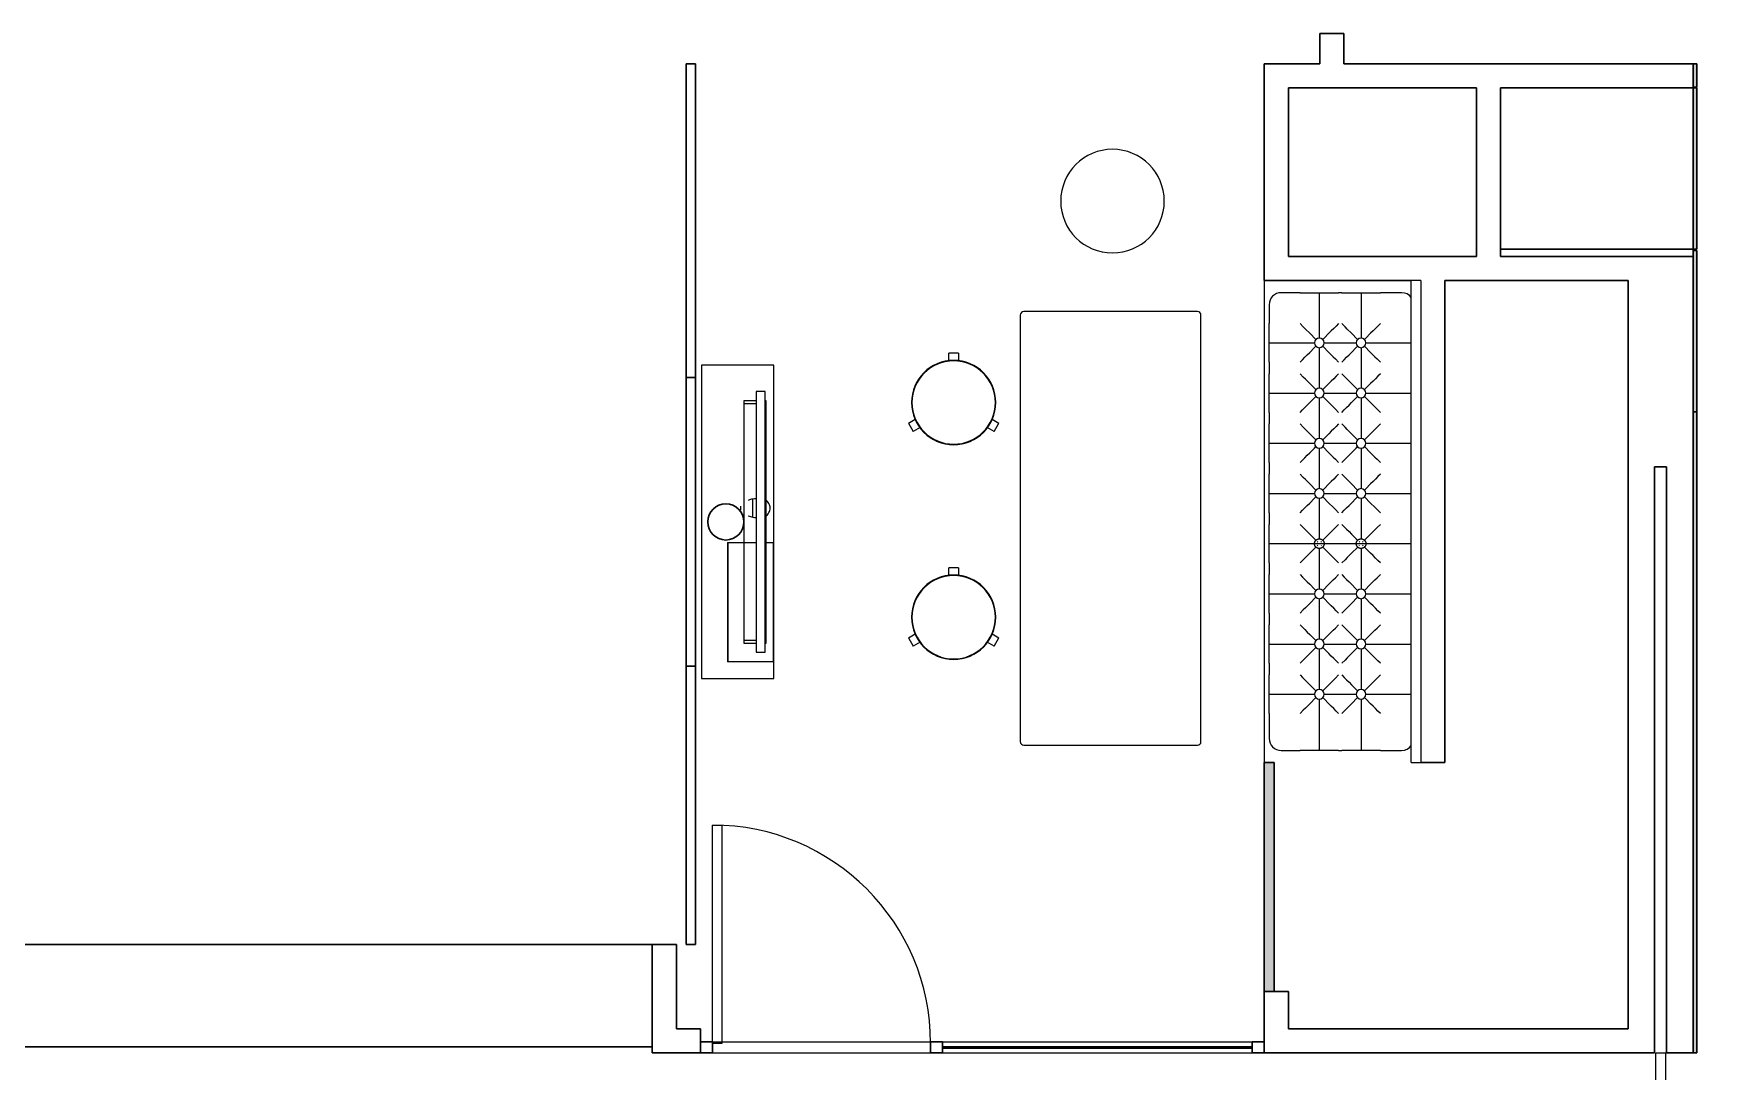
# Model space of a CAD drawing. Header units: millimetres. Extents: x -64292 to 329, y -3854 to 56761.
# Drawn here: x -12119 to -5135, y 52454 to 56761 of the extents above; entities that cross this region are included whole.
import ezdxf

# ---------------------------------------------------------------- set-up
doc = ezdxf.new("R2010")
doc.units = ezdxf.units.MM
doc.header["$MEASUREMENT"] = 0
for name, color, linetype, lineweight in [('A-DETL-GENF', 92, 'Continuous', 13), ('A-DOOR', 31, 'Continuous', 13), ('A-GLAZ-CURT', 52, 'Continuous', 13), ('A-GLAZ-CWMG', 51, 'Continuous', 13), ('A-WALL', 113, 'Continuous', 13), ('A-WALL-PATT', 111, 'Continuous', 13), ('E-ELEC-EQPM', 71, 'Continuous', 13), ('I-FURN', 30, 'Continuous', 13), ('I-WALL', 2, 'Continuous', 13), ('Q-CASE', 31, 'Continuous', 13), ('Q-SPCQ', 91, 'Continuous', 13)]:
    doc.layers.add(name, color=color, linetype=linetype, lineweight=lineweight)

# ---------------------------------------------------------------- blocks, each defined once
blk = doc.blocks.new('BVN_Quiet Room North Banquette_EX-019 - EX-019_1-4158370-GA PLAN - LEVEL 11')
at = {"layer": 'Q-CASE'}
for p, q in [((-697, -228.3), (-697, -40.1)), ((-488.6, -228.3), (-488.6, -40.1)), ((-280.3, -228.3), (-280.3, -40.1)), ((-72, -228.3), (-72, -40.1)), ((136.4, -248.3), (136.4, -40.1)), ((344.7, -228.3), (344.7, -40.1)), ((553, -228.3), (553, -40.1)), ((761.4, -228.3), (761.4, -40.1)), ((-905.3, -80), (-905.3, -168.3)), ((994.7, -168.3), (994.7, -80)), ((-905.3, -248.3), (-905.3, -168.3)), ((994.7, -168.3), (994.7, -248.3)), ((-905.3, -328.3), (-905.3, -248.3)), ((-905.3, -248.3), (-717, -248.3)), ((-697, -401.7), (-697, -268.3)), ((-677, -248.3), (-508.6, -248.3)), ((-488.6, -401.7), (-488.6, -268.3)), ((-468.6, -248.3), (-300.3, -248.3)), ((-280.3, -401.7), (-280.3, -268.3)), ((-260.3, -248.3), (-92, -248.3)), ((-72, -401.7), (-72, -268.3)), ((-52, -248.3), (116.9, -248.3)), ((136.4, -268.3), (136.4, -228.3)), ((136.4, -421.7), (136.4, -248.3)), ((155.8, -248.3), (324.7, -248.3)), ((344.7, -401.7), (344.7, -268.3)), ((365.4, -248.3), (533, -248.3)), ((553, -401.7), (553, -268.3)), ((573, -248.3), (741.4, -248.3)), ((761.4, -401.7), (761.4, -268.3)), ((781.4, -248.3), (994.7, -248.3)), ((994.7, -248.3), (994.7, -328.3)), ((-905.3, -328.3), (-905.3, -341.7)), ((-905.3, -421.7), (-905.3, -341.7)), ((994.7, -341.7), (994.7, -328.3)), ((994.7, -341.7), (994.7, -421.7)), ((136.4, -441.7), (136.4, -401.7)), ((-905.3, -501.7), (-905.3, -421.7)), ((-905.3, -421.7), (-717, -421.7)), ((-697, -630), (-697, -441.7)), ((-677, -421.7), (-508.6, -421.7)), ((-488.6, -630), (-488.6, -441.7)), ((-468.6, -421.7), (-300.3, -421.7)), ((-280.3, -630), (-280.3, -441.7)), ((-260.3, -421.7), (-92, -421.7)), ((-72, -630), (-72, -441.7)), ((-52, -421.7), (116.9, -421.7)), ((136.4, -630), (136.4, -421.7)), ((155.8, -421.7), (324.7, -421.7)), ((344.7, -630), (344.7, -441.7)), ((365.4, -421.7), (533, -421.7)), ((553, -630), (553, -441.7)), ((573, -421.7), (741.4, -421.7)), ((761.4, -630), (761.4, -441.7)), ((781.4, -421.7), (994.7, -421.7)), ((994.7, -421.7), (994.7, -501.7)), ((-905.3, -501.7), (-905.3, -580)), ((994.7, -580), (994.7, -501.7)), ((-955.3, -650), (1044.7, -650)), ((-855.3, -630), (-777, -630)), ((-697, -630), (-777, -630)), ((-617, -630), (-697, -630)), ((-617, -630), (-568.6, -630)), ((-488.6, -630), (-568.6, -630)), ((-408.6, -630), (-488.6, -630)), ((-408.6, -630), (-360.3, -630)), ((-280.3, -630), (-360.3, -630)), ((-200.3, -630), (-280.3, -630)), ((-200.3, -630), (-152, -630)), ((-72, -630), (-152, -630)), ((8, -630), (-72, -630)), ((8, -630), (56.4, -630)), ((136.4, -630), (56.4, -630)), ((216.4, -630), (136.4, -630)), ((216.4, -630), (264.7, -630)), ((344.7, -630), (264.7, -630)), ((424.7, -630), (344.7, -630)), ((424.7, -630), (473, -630)), ((553, -630), (473, -630)), ((633, -630), (553, -630)), ((633, -630), (681.4, -630)), ((761.4, -630), (681.4, -630)), ((841.4, -630), (761.4, -630)), ((841.4, -630), (944.7, -630))]:
    blk.add_line(p, q, dxfattribs=at)
at = {"layer": 'Q-CASE', "flags": 128}
for points in [[(-777, -168.3), (-766.9, -178.4), (-756.8, -188.5), (-746.7, -198.6), (-736.7, -208.6), (-716.7, -228.6), (-711.1, -234.2)], [(-682.8, -234.2), (-657.3, -208.6), (-639.4, -190.8), (-630.4, -181.8), (-617, -168.3)], [(-568.6, -168.3), (-558.5, -178.4), (-548.4, -188.5), (-538.4, -198.6), (-528.3, -208.6), (-508.4, -228.6), (-502.8, -234.2)], [(-474.5, -234.2), (-448.9, -208.6), (-431.1, -190.8), (-422.1, -181.8), (-408.6, -168.3)], [(-360.3, -168.3), (-350.2, -178.4), (-340.1, -188.5), (-330, -198.6), (-320, -208.6), (-300, -228.6), (-294.4, -234.2)], [(-266.2, -234.2), (-240.6, -208.6), (-222.7, -190.8), (-213.8, -181.8), (-200.3, -168.3)], [(-152, -168.3), (-141.9, -178.4), (-131.8, -188.5), (-121.7, -198.6), (-111.7, -208.6), (-91.7, -228.6), (-86.1, -234.2)], [(-57.8, -234.2), (-32.3, -208.6), (-14.4, -190.8), (-5.4, -181.8), (8, -168.3)], [(122.3, -234.3), (96.7, -208.6), (78.8, -190.8), (69.8, -181.8), (56.4, -168.3)], [(216.4, -168.3), (206.3, -178.4), (196.2, -188.5), (186.1, -198.6), (176.1, -208.6), (156.1, -228.6), (150.4, -234.3)], [(330.6, -234.2), (305, -208.6), (287.1, -190.8), (278.2, -181.8), (264.7, -168.3)], [(424.7, -168.3), (414.6, -178.4), (404.5, -188.5), (394.4, -198.6), (384.4, -208.6), (364.4, -228.6), (358.8, -234.2)], [(538.9, -234.2), (513.3, -208.6), (495.5, -190.8), (486.5, -181.8), (473, -168.3)], [(633, -168.3), (622.9, -178.4), (612.8, -188.5), (602.8, -198.6), (592.7, -208.6), (572.8, -228.6), (567.2, -234.2)], [(747.2, -234.2), (721.7, -208.6), (703.8, -190.8), (694.8, -181.8), (681.4, -168.3)], [(841.4, -168.3), (831.3, -178.4), (821.2, -188.5), (811.1, -198.6), (801.1, -208.6), (781.1, -228.6), (775.5, -234.2)], [(-711.1, -262.5), (-736.7, -288), (-754.5, -305.9), (-763.5, -314.9), (-777, -328.3)], [(-617, -328.3), (-627.1, -318.2), (-637.2, -308.1), (-647.2, -298.1), (-657.3, -288), (-677.2, -268.1), (-682.8, -262.5)], [(-502.8, -262.5), (-528.3, -288), (-546.2, -305.9), (-555.2, -314.9), (-568.6, -328.3)], [(-408.6, -328.3), (-418.7, -318.2), (-428.8, -308.1), (-438.9, -298.1), (-448.9, -288), (-468.9, -268.1), (-474.5, -262.5)], [(-294.4, -262.5), (-320, -288), (-337.9, -305.9), (-346.8, -314.9), (-360.3, -328.3)], [(-200.3, -328.3), (-210.4, -318.2), (-220.5, -308.1), (-230.6, -298.1), (-240.6, -288), (-260.6, -268.1), (-266.2, -262.5)], [(-86.1, -262.5), (-111.7, -288), (-129.5, -305.9), (-138.5, -314.9), (-152, -328.3)], [(8, -328.3), (-2.1, -318.2), (-12.2, -308.1), (-22.2, -298.1), (-32.3, -288), (-52.2, -268.1), (-57.8, -262.5)], [(56.4, -328.3), (66.5, -318.2), (76.6, -308.1), (86.6, -298.1), (96.7, -288), (116.6, -268.1), (122.3, -262.4)], [(116.4, -248.3), (116.4, -248), (116.4, -247.8), (116.4, -247.6), (116.4, -247.3), (116.4, -247.1), (116.4, -246.9), (116.4, -246.6), (116.5, -246.5), (116.5, -246.2), (116.5, -245.9), (116.5, -245.7), (116.6, -245.3), (116.6, -245.1), (116.7, -244.8), (116.7, -244.5), (116.8, -244.3), (116.9, -243.9), (116.9, -243.7), (117, -243.4), (117.1, -243), (117.2, -242.6), (117.3, -242.4), (117.3, -242.2), (117.5, -241.8), (117.5, -241.6), (117.6, -241.3), (117.8, -241), (117.8, -240.8), (118, -240.5), (118.1, -240.2), (118.1, -240.1), (118.3, -239.8), (118.3, -239.7), (118.4, -239.5), (118.6, -239.2), (118.7, -239), (118.8, -238.8), (118.9, -238.6), (119, -238.4), (119.1, -238.2), (119.2, -238), (119.3, -237.9), (119.5, -237.6), (119.6, -237.4), (119.8, -237.2), (120, -236.9), (120.1, -236.7), (120.2, -236.6), (120.4, -236.3), (120.5, -236.2), (120.7, -236), (120.8, -235.7), (121, -235.6), (121.2, -235.3), (121.3, -235.2), (121.5, -234.9), (121.7, -234.7), (121.9, -234.6), (122.1, -234.3), (122.3, -234.1), (122.6, -233.9), (122.7, -233.8), (122.9, -233.5), (123.1, -233.3), (123.4, -233.1), (123.7, -232.8), (123.9, -232.7), (124.1, -232.5), (124.2, -232.4), (124.5, -232.2), (124.8, -232), (125, -231.9), (125.1, -231.8), (125.3, -231.7), (125.6, -231.5), (125.8, -231.4), (125.9, -231.3), (126.2, -231.1), (126.4, -231), (126.5, -230.9), (126.7, -230.8), (126.9, -230.7), (127.1, -230.6), (127.4, -230.5), (127.6, -230.4), (127.9, -230.2)], [(136.4, -268.3), (136, -268.3), (135.8, -268.3), (135.5, -268.3), (135.2, -268.3), (135.1, -268.3), (134.8, -268.3), (134.7, -268.3), (134.4, -268.2), (134.2, -268.2), (134, -268.2), (133.8, -268.2), (133.5, -268.1), (133.2, -268.1), (133.1, -268.1), (132.8, -268), (132.5, -268), (132.2, -267.9), (132.1, -267.9), (131.7, -267.8), (131.5, -267.7), (131.2, -267.7), (130.9, -267.6), (130.8, -267.5), (130.5, -267.5), (130.4, -267.4), (130.2, -267.4), (129.9, -267.3), (129.8, -267.2), (129.6, -267.1), (129.3, -267), (129, -266.9), (128.9, -266.9), (128.7, -266.8), (128.4, -266.7), (128.1, -266.5), (127.9, -266.5), (127.7, -266.4), (127.4, -266.2), (127.1, -266.1), (127, -266), (126.8, -265.9), (126.7, -265.8), (126.4, -265.6), (126, -265.4), (125.9, -265.3), (125.6, -265.2), (125.3, -265), (125.1, -264.9), (124.9, -264.7), (124.6, -264.5), (124.5, -264.4), (124.2, -264.2), (124, -264.1), (123.8, -263.9), (123.6, -263.7), (123.5, -263.6), (123.2, -263.4), (123.1, -263.3), (123, -263.2), (122.7, -262.9), (122.5, -262.8), (122.3, -262.6), (122.1, -262.4), (122, -262.3), (121.8, -262), (121.7, -261.9), (121.6, -261.8), (121.4, -261.5), (121.3, -261.4), (121.1, -261.3), (120.9, -261), (120.7, -260.7), (120.5, -260.6), (120.5, -260.5), (120.3, -260.2), (120.2, -260.1), (120, -259.9), (119.9, -259.7), (119.7, -259.4), (119.5, -259.1), (119.4, -258.9), (119.3, -258.7), (119.2, -258.5), (119, -258.3), (118.9, -258.1), (118.8, -257.9), (118.7, -257.6), (118.5, -257.3), (118.4, -257.2), (118.3, -256.9), (118.2, -256.8), (118.1, -256.6), (118, -256.3), (117.9, -256), (117.8, -255.8), (117.7, -255.5), (117.6, -255.3), (117.5, -255.1), (117.5, -254.9), (117.4, -254.6), (117.3, -254.3), (117.2, -254.1), (117.2, -253.9), (117.1, -253.6), (117, -253.4), (117, -253.3), (116.9, -253), (116.9, -252.8), (116.8, -252.4), (116.7, -252.1), (116.7, -251.8), (116.6, -251.6), (116.6, -251.3), (116.6, -251.2), (116.5, -251), (116.5, -250.6), (116.5, -250.3), (116.5, -250.2), (116.4, -250), (116.4, -249.6), (116.4, -249.3), (116.4, -249.1), (116.4, -248.8), (116.4, -248.6), (116.4, -248.3)], [(130.6, -242.5), (127.9, -239.9)], [(127.9, -256.8), (130.5, -254.1)], [(128, -230.2), (128.2, -230.1), (128.3, -230), (128.6, -229.9), (128.8, -229.8), (129.1, -229.7), (129.4, -229.6), (129.6, -229.5), (129.9, -229.4), (130.2, -229.3), (130.3, -229.3), (130.6, -229.2), (130.8, -229.1), (131.1, -229), (131.4, -229), (131.6, -228.9), (131.8, -228.9), (132.1, -228.8), (132.2, -228.8), (132.5, -228.7), (132.8, -228.6), (133.1, -228.6), (133.2, -228.6), (133.5, -228.5), (133.8, -228.5), (134, -228.5), (134.2, -228.5), (134.4, -228.4), (134.7, -228.4), (134.8, -228.4), (135.1, -228.4), (135.2, -228.4), (135.5, -228.4), (135.8, -228.3), (136.2, -228.3), (136.4, -228.3)], [(136.4, -228.3), (136.7, -228.3), (136.9, -228.3), (137.2, -228.4), (137.5, -228.4), (137.6, -228.4), (137.9, -228.4), (138.1, -228.4), (138.3, -228.4), (138.6, -228.5), (138.7, -228.5), (138.9, -228.5), (139.2, -228.5), (139.5, -228.6), (139.7, -228.6), (139.9, -228.6), (140.2, -228.7), (140.5, -228.8), (140.7, -228.8), (141, -228.9), (141.2, -228.9), (141.5, -229), (141.8, -229.1), (141.9, -229.1), (142.2, -229.2), (142.3, -229.2), (142.5, -229.3), (142.8, -229.4), (142.9, -229.4), (143.1, -229.5), (143.4, -229.6), (143.7, -229.7), (143.8, -229.8), (144, -229.9), (144.3, -230), (144.6, -230.1), (144.8, -230.2)], [(156.4, -248.3), (156.4, -248.7), (156.4, -248.9), (156.4, -249.1), (156.3, -249.4), (156.3, -249.6), (156.3, -249.7), (156.3, -250), (156.3, -250.2), (156.2, -250.5), (156.2, -250.8), (156.2, -251), (156.1, -251.4), (156.1, -251.5), (156.1, -251.8), (156, -252.1), (156, -252.3), (155.9, -252.7), (155.8, -252.9), (155.7, -253.3), (155.6, -253.7), (155.5, -254), (155.5, -254.2), (155.4, -254.5), (155.3, -254.9), (155.2, -255), (155.1, -255.3), (155, -255.7), (154.9, -255.9), (154.8, -256.2), (154.6, -256.4), (154.6, -256.6), (154.5, -256.9), (154.4, -257), (154.3, -257.2), (154.1, -257.5), (154, -257.7), (154, -257.8), (153.8, -258.1), (153.7, -258.3), (153.6, -258.4), (153.5, -258.7), (153.4, -258.8), (153.2, -259.1), (153.1, -259.3), (153, -259.5), (152.7, -259.8), (152.6, -260), (152.5, -260.1), (152.4, -260.3), (152.3, -260.5), (152.1, -260.7), (151.9, -260.9), (151.8, -261.1), (151.5, -261.4), (151.4, -261.5), (151.2, -261.7), (151, -261.9), (150.9, -262.1), (150.6, -262.4), (150.5, -262.5), (150.2, -262.8), (150.1, -262.9), (149.8, -263.1), (149.6, -263.3), (149.3, -263.6), (149, -263.8), (148.8, -264), (148.6, -264.1), (148.4, -264.3), (148.3, -264.4), (148, -264.6), (147.9, -264.7), (147.6, -264.9), (147.3, -265.1), (147.2, -265.2), (147, -265.3), (146.8, -265.4), (146.6, -265.5), (146.4, -265.7), (146.1, -265.8), (145.9, -265.9), (145.7, -266), (145.5, -266.1), (145.2, -266.3), (145, -266.4), (144.9, -266.4), (144.6, -266.6), (144.4, -266.6), (144.3, -266.7), (144, -266.8), (143.9, -266.9), (143.6, -267), (143.3, -267.1), (143.1, -267.1), (142.8, -267.3), (142.6, -267.4), (142.4, -267.4), (142.1, -267.5), (141.9, -267.5), (141.6, -267.6), (141.3, -267.7), (141.1, -267.8), (141, -267.8), (140.7, -267.9), (140.5, -267.9), (140.2, -268), (139.9, -268), (139.7, -268.1), (139.5, -268.1), (139.2, -268.1), (138.9, -268.2), (138.7, -268.2), (138.6, -268.2), (138.3, -268.2), (138.1, -268.3), (137.9, -268.3), (137.6, -268.3), (137.5, -268.3), (137.2, -268.3), (136.9, -268.3), (136.6, -268.3), (136.4, -268.3)], [(144.8, -239.9), (142.2, -242.5)], [(143.6, -255.6), (144.8, -256.8)], [(144.8, -230.2), (145, -230.3), (145.4, -230.5), (145.6, -230.6), (145.7, -230.7), (145.9, -230.8), (146, -230.8), (146.4, -231), (146.7, -231.2), (146.9, -231.3), (147.1, -231.5), (147.5, -231.7), (147.6, -231.8), (147.9, -232), (148.1, -232.1), (148.2, -232.2), (148.5, -232.5), (148.7, -232.6), (148.9, -232.8), (149.1, -233), (149.3, -233), (149.5, -233.2), (149.6, -233.3), (149.8, -233.5), (150.1, -233.8), (150.2, -233.9), (150.4, -234.1), (150.6, -234.3), (150.7, -234.4), (150.9, -234.6), (151, -234.7), (151.2, -234.9), (151.4, -235.1), (151.5, -235.2), (151.6, -235.4), (151.8, -235.7), (152, -235.9), (152.2, -236.1), (152.3, -236.2), (152.5, -236.5), (152.5, -236.6), (152.7, -236.8), (152.8, -237), (153.1, -237.3), (153.2, -237.6), (153.4, -237.8), (153.5, -237.9), (153.6, -238.1), (153.7, -238.4), (153.8, -238.5), (153.9, -238.7), (154.1, -239), (154.2, -239.3), (154.3, -239.5), (154.4, -239.7), (154.5, -239.9), (154.6, -240.1), (154.7, -240.4), (154.9, -240.7), (154.9, -240.9), (155, -241.2), (155.1, -241.3), (155.2, -241.6), (155.2, -241.7), (155.4, -242.1), (155.5, -242.4), (155.5, -242.6), (155.6, -242.7), (155.6, -243), (155.7, -243.3), (155.7, -243.4), (155.8, -243.7), (155.9, -243.9), (155.9, -244.3), (156, -244.6), (156.1, -244.9), (156.1, -245), (156.1, -245.3), (156.2, -245.5), (156.2, -245.7), (156.2, -246), (156.3, -246.3), (156.3, -246.5), (156.3, -246.7), (156.3, -247.1), (156.3, -247.4), (156.3, -247.6), (156.4, -247.9), (156.4, -248.1), (156.4, -248.3)], [(150.4, -262.4), (176.1, -288), (193.9, -305.9), (202.9, -314.9), (216.4, -328.3)], [(264.7, -328.3), (274.8, -318.2), (284.9, -308.1), (295, -298.1), (305, -288), (325, -268.1), (330.6, -262.5)], [(358.8, -262.5), (384.4, -288), (402.3, -305.9), (411.2, -314.9), (424.7, -328.3)], [(473, -328.3), (483.1, -318.2), (493.2, -308.1), (503.3, -298.1), (513.3, -288), (533.3, -268.1), (538.9, -262.5)], [(567.2, -262.5), (592.7, -288), (610.6, -305.9), (619.6, -314.9), (633, -328.3)], [(681.4, -328.3), (691.5, -318.2), (701.6, -308.1), (711.6, -298.1), (721.7, -288), (741.6, -268.1), (747.2, -262.5)], [(775.5, -262.5), (801.1, -288), (818.9, -305.9), (827.9, -314.9), (841.4, -328.3)], [(-777, -341.7), (-766.9, -351.8), (-756.8, -361.9), (-746.7, -371.9), (-736.7, -382), (-716.7, -401.9), (-711.1, -407.5)], [(-682.8, -407.5), (-657.3, -382), (-639.4, -364.1), (-630.4, -355.1), (-617, -341.7)], [(-568.6, -341.7), (-558.5, -351.8), (-548.4, -361.9), (-538.4, -371.9), (-528.3, -382), (-508.4, -401.9), (-502.8, -407.5)], [(-474.5, -407.5), (-448.9, -382), (-431.1, -364.1), (-422.1, -355.1), (-408.6, -341.7)], [(-360.3, -341.7), (-350.2, -351.8), (-340.1, -361.9), (-330, -371.9), (-320, -382), (-300, -401.9), (-294.4, -407.5)], [(-266.2, -407.5), (-240.6, -382), (-222.7, -364.1), (-213.8, -355.1), (-200.3, -341.7)], [(-152, -341.7), (-141.9, -351.8), (-131.8, -361.9), (-121.7, -371.9), (-111.7, -382), (-91.7, -401.9), (-86.1, -407.5)], [(-57.8, -407.5), (-32.3, -382), (-14.4, -364.1), (-5.4, -355.1), (8, -341.7)], [(122.3, -407.6), (96.7, -382), (78.8, -364.1), (69.8, -355.1), (56.4, -341.7)], [(216.4, -341.7), (206.3, -351.8), (196.2, -361.9), (186.1, -371.9), (176.1, -382), (156.1, -401.9), (150.4, -407.6)], [(330.6, -407.5), (305, -382), (287.1, -364.1), (278.2, -355.1), (264.7, -341.7)], [(424.7, -341.7), (414.6, -351.8), (404.5, -361.9), (394.4, -371.9), (384.4, -382), (364.4, -401.9), (358.8, -407.5)], [(538.9, -407.5), (513.3, -382), (495.5, -364.1), (486.5, -355.1), (473, -341.7)], [(633, -341.7), (622.9, -351.8), (612.8, -361.9), (602.8, -371.9), (592.7, -382), (572.8, -401.9), (567.2, -407.5)], [(747.2, -407.5), (721.7, -382), (703.8, -364.1), (694.8, -355.1), (681.4, -341.7)], [(841.4, -341.7), (831.3, -351.8), (821.2, -361.9), (811.1, -371.9), (801.1, -382), (781.1, -401.9), (775.5, -407.5)], [(116.4, -421.7), (116.4, -421.3), (116.4, -421.1), (116.4, -421), (116.4, -420.6), (116.4, -420.4), (116.4, -420.3), (116.4, -420), (116.5, -419.8), (116.5, -419.5), (116.5, -419.2), (116.5, -419), (116.6, -418.6), (116.6, -418.5), (116.7, -418.2), (116.7, -417.9), (116.8, -417.7), (116.9, -417.3), (116.9, -417.1), (117, -416.7), (117.1, -416.3), (117.2, -416), (117.3, -415.8), (117.3, -415.5), (117.5, -415.1), (117.5, -415), (117.6, -414.7), (117.8, -414.3), (117.8, -414.1), (118, -413.8), (118.1, -413.6), (118.1, -413.4), (118.3, -413.1), (118.3, -413), (118.4, -412.8), (118.6, -412.5), (118.7, -412.3), (118.8, -412.2), (118.9, -411.9), (119, -411.7), (119.1, -411.6), (119.2, -411.3), (119.3, -411.2), (119.5, -410.9), (119.6, -410.7), (119.8, -410.5), (120, -410.2), (120.1, -410), (120.2, -409.9), (120.4, -409.7), (120.5, -409.5), (120.7, -409.3), (120.8, -409.1), (121, -408.9), (121.2, -408.6), (121.3, -408.5), (121.5, -408.3), (121.7, -408.1), (121.9, -407.9), (122.1, -407.6), (122.3, -407.5), (122.6, -407.2), (122.7, -407.1), (122.9, -406.9), (123.1, -406.7), (123.4, -406.4), (123.7, -406.2), (123.9, -406), (124.1, -405.9), (124.3, -405.7), (124.4, -405.6), (124.7, -405.4), (124.8, -405.3), (125.1, -405.1), (125.4, -404.9), (125.6, -404.8), (125.7, -404.8), (126, -404.6), (126.1, -404.5), (126.4, -404.3), (126.7, -404.2), (126.9, -404.1), (127, -404), (127.2, -403.9), (127.5, -403.7), (127.7, -403.6), (127.9, -403.6), (128.1, -403.4), (128.3, -403.4), (128.5, -403.3), (128.7, -403.2), (128.9, -403.1), (129.1, -403), (129.4, -402.9), (129.6, -402.9), (129.9, -402.7), (130.2, -402.7), (130.3, -402.6), (130.6, -402.5), (130.8, -402.5), (131.1, -402.4), (131.4, -402.3), (131.6, -402.2), (131.8, -402.2), (132.1, -402.1), (132.2, -402.1), (132.5, -402), (132.8, -402), (133.1, -401.9), (133.2, -401.9), (133.5, -401.9), (133.8, -401.8), (134, -401.8), (134.2, -401.8), (134.4, -401.8), (134.7, -401.7), (134.8, -401.7), (135.1, -401.7), (135.2, -401.7), (135.5, -401.7), (135.8, -401.7), (136.2, -401.7), (136.4, -401.7)], [(130.6, -415.9), (127.9, -413.2)], [(136.4, -401.7), (136.7, -401.7), (136.9, -401.7), (137.2, -401.7), (137.5, -401.7), (137.6, -401.7), (137.9, -401.7), (138.1, -401.7), (138.3, -401.8), (138.6, -401.8), (138.7, -401.8), (138.9, -401.8), (139.2, -401.9), (139.5, -401.9), (139.7, -401.9), (139.9, -402), (140.2, -402), (140.5, -402.1), (140.7, -402.1), (141.1, -402.2), (141.2, -402.3), (141.5, -402.3), (141.8, -402.4), (141.9, -402.5), (142.2, -402.5), (142.3, -402.6), (142.6, -402.7), (142.8, -402.7), (143, -402.8), (143.2, -402.9), (143.5, -403), (143.7, -403.1), (143.9, -403.1), (144.1, -403.2), (144.4, -403.3), (144.7, -403.5), (144.8, -403.6), (145, -403.6), (145.4, -403.8), (145.6, -403.9), (145.7, -404), (145.9, -404.1), (146, -404.2), (146.4, -404.4), (146.7, -404.6), (146.9, -404.7), (147.1, -404.8), (147.5, -405), (147.6, -405.1), (147.9, -405.3), (148.1, -405.5), (148.2, -405.6), (148.5, -405.8), (148.7, -405.9), (148.9, -406.1), (149.1, -406.3), (149.3, -406.4), (149.5, -406.6), (149.6, -406.7), (149.8, -406.8), (150.1, -407.1), (150.2, -407.2), (150.4, -407.4), (150.6, -407.6), (150.7, -407.8), (150.9, -408), (151, -408.1), (151.2, -408.2), (151.4, -408.5), (151.5, -408.6), (151.6, -408.7), (151.8, -409), (152, -409.3), (152.2, -409.4), (152.3, -409.6), (152.5, -409.8), (152.5, -409.9), (152.7, -410.2), (152.8, -410.3), (153.1, -410.7), (153.2, -410.9), (153.4, -411.2), (153.5, -411.3), (153.6, -411.5), (153.7, -411.7), (153.8, -411.9), (153.9, -412.1), (154.1, -412.4), (154.2, -412.7), (154.3, -412.8), (154.4, -413.1), (154.5, -413.2), (154.6, -413.4), (154.7, -413.7), (154.9, -414), (154.9, -414.2), (155, -414.5), (155.1, -414.7), (155.2, -414.9), (155.2, -415.1), (155.4, -415.4), (155.5, -415.7), (155.5, -415.9), (155.6, -416.1), (155.6, -416.4), (155.7, -416.6), (155.7, -416.7), (155.8, -417), (155.9, -417.2), (155.9, -417.6), (156, -417.9), (156.1, -418.2), (156.1, -418.4), (156.1, -418.7), (156.2, -418.8), (156.2, -419), (156.2, -419.4), (156.3, -419.7), (156.3, -419.8), (156.3, -420.1), (156.3, -420.4), (156.3, -420.7), (156.3, -420.9), (156.4, -421.2), (156.4, -421.4), (156.4, -421.7)], [(144.8, -413.2), (143.6, -414.4)], [(-711.1, -435.8), (-736.7, -461.4), (-754.5, -479.2), (-763.5, -488.2), (-777, -501.7)], [(-617, -501.7), (-627.1, -491.6), (-637.2, -481.5), (-647.2, -471.4), (-657.3, -461.4), (-677.2, -441.4), (-682.8, -435.8)], [(-502.8, -435.8), (-528.3, -461.4), (-546.2, -479.2), (-555.2, -488.2), (-568.6, -501.7)], [(-408.6, -501.7), (-418.7, -491.6), (-428.8, -481.5), (-438.9, -471.4), (-448.9, -461.4), (-468.9, -441.4), (-474.5, -435.8)], [(-294.4, -435.8), (-320, -461.4), (-337.9, -479.2), (-346.8, -488.2), (-360.3, -501.7)], [(-200.3, -501.7), (-210.4, -491.6), (-220.5, -481.5), (-230.6, -471.4), (-240.6, -461.4), (-260.6, -441.4), (-266.2, -435.8)], [(-86.1, -435.8), (-111.7, -461.4), (-129.5, -479.2), (-138.5, -488.2), (-152, -501.7)], [(8, -501.7), (-2.1, -491.6), (-12.2, -481.5), (-22.2, -471.4), (-32.3, -461.4), (-52.2, -441.4), (-57.8, -435.8)], [(56.4, -501.7), (66.5, -491.6), (76.6, -481.5), (86.6, -471.4), (96.7, -461.4), (116.6, -441.4), (122.3, -435.7)], [(127.9, -439.8), (127.7, -439.7), (127.4, -439.5), (127.1, -439.4), (127, -439.3), (126.8, -439.2), (126.7, -439.2), (126.4, -439), (126, -438.8), (125.9, -438.7), (125.6, -438.5), (125.3, -438.3), (125.1, -438.2), (124.9, -438), (124.6, -437.9), (124.5, -437.8), (124.2, -437.5), (124, -437.4), (123.8, -437.2), (123.6, -437.1), (123.5, -437), (123.2, -436.8), (123.1, -436.7), (123, -436.5), (122.7, -436.3), (122.5, -436.1), (122.3, -435.9), (122.1, -435.7), (122, -435.6), (121.8, -435.4), (121.7, -435.3), (121.6, -435.1), (121.4, -434.9), (121.3, -434.8), (121.1, -434.6), (120.9, -434.4), (120.7, -434.1), (120.5, -433.9), (120.5, -433.8), (120.3, -433.6), (120.2, -433.4), (120, -433.2), (119.9, -433), (119.7, -432.7), (119.5, -432.4), (119.4, -432.2), (119.3, -432.1), (119.2, -431.9), (119, -431.6), (118.9, -431.5), (118.8, -431.3), (118.7, -431), (118.5, -430.7), (118.4, -430.5), (118.3, -430.3), (118.2, -430.1), (118.1, -429.9), (118, -429.6), (117.9, -429.3), (117.8, -429.1), (117.7, -428.8), (117.6, -428.7), (117.5, -428.4), (117.5, -428.3), (117.4, -427.9), (117.3, -427.6), (117.2, -427.4), (117.2, -427.3), (117.1, -427), (117, -426.8), (117, -426.6), (116.9, -426.3), (116.9, -426.1), (116.8, -425.7), (116.7, -425.4), (116.7, -425.1), (116.6, -425), (116.6, -424.7), (116.6, -424.5), (116.5, -424.3), (116.5, -424), (116.5, -423.7), (116.5, -423.5), (116.4, -423.3), (116.4, -423), (116.4, -422.6), (116.4, -422.4), (116.4, -422.1), (116.4, -421.9), (116.4, -421.7)], [(127.9, -430.1), (129.6, -428.4)], [(136.4, -441.7), (136, -441.7), (135.8, -441.7), (135.5, -441.7), (135.2, -441.6), (135.1, -441.6), (134.8, -441.6), (134.7, -441.6), (134.4, -441.6), (134.2, -441.6), (134, -441.5), (133.8, -441.5), (133.5, -441.5), (133.2, -441.4), (133.1, -441.4), (132.8, -441.4), (132.5, -441.3), (132.2, -441.2), (132.1, -441.2), (131.7, -441.1), (131.5, -441.1), (131.2, -441), (131, -440.9), (130.8, -440.9), (130.5, -440.8), (130.4, -440.8), (130.2, -440.7), (129.9, -440.6), (129.8, -440.6), (129.6, -440.5), (129.3, -440.4), (129, -440.3), (128.9, -440.2), (128.7, -440.2), (128.4, -440), (128.1, -439.9), (128, -439.8)], [(144.8, -439.8), (144.5, -439.9), (144.4, -440), (144.1, -440.1), (144, -440.2), (143.7, -440.3), (143.4, -440.4), (143.2, -440.5), (142.8, -440.6), (142.6, -440.7), (142.4, -440.7), (142.1, -440.8), (141.9, -440.9), (141.6, -441), (141.3, -441.1), (141.1, -441.1), (141, -441.1), (140.7, -441.2), (140.5, -441.2), (140.2, -441.3), (139.9, -441.4), (139.7, -441.4), (139.5, -441.4), (139.2, -441.5), (138.9, -441.5), (138.7, -441.5), (138.6, -441.6), (138.3, -441.6), (138.1, -441.6), (137.9, -441.6), (137.6, -441.6), (137.5, -441.6), (137.2, -441.7), (136.9, -441.7), (136.6, -441.7), (136.4, -441.7)], [(143.1, -428.4), (144.8, -430.1)], [(156.4, -421.7), (156.4, -422), (156.4, -422.2), (156.4, -422.4), (156.3, -422.7), (156.3, -422.9), (156.3, -423.1), (156.3, -423.4), (156.3, -423.5), (156.2, -423.8), (156.2, -424.1), (156.2, -424.3), (156.1, -424.7), (156.1, -424.9), (156.1, -425.2), (156, -425.5), (156, -425.7), (155.9, -426.1), (155.8, -426.3), (155.7, -426.7), (155.6, -427), (155.5, -427.4), (155.5, -427.6), (155.4, -427.8), (155.3, -428.2), (155.2, -428.4), (155.1, -428.7), (155, -429), (154.9, -429.2), (154.8, -429.5), (154.6, -429.8), (154.6, -429.9), (154.5, -430.2), (154.4, -430.3), (154.3, -430.5), (154.1, -430.8), (154, -431), (154, -431.2), (153.8, -431.4), (153.7, -431.6), (153.6, -431.8), (153.5, -432), (153.4, -432.1), (153.2, -432.4), (153.1, -432.6), (153, -432.8), (152.7, -433.1), (152.6, -433.3), (152.5, -433.4), (152.4, -433.7), (152.3, -433.8), (152.1, -434), (151.9, -434.3), (151.8, -434.4), (151.5, -434.7), (151.4, -434.8), (151.2, -435.1), (151, -435.3), (150.9, -435.4), (150.6, -435.7), (150.5, -435.9), (150.2, -436.1), (150.1, -436.3), (149.8, -436.5), (149.6, -436.7), (149.3, -436.9), (149, -437.2), (148.8, -437.3), (148.6, -437.5), (148.5, -437.6), (148.2, -437.8), (148, -438), (147.8, -438.1), (147.6, -438.2), (147.4, -438.3), (147.1, -438.5), (146.9, -438.6), (146.8, -438.7), (146.6, -438.9), (146.4, -439), (146.3, -439.1), (146, -439.2), (145.9, -439.3), (145.6, -439.4), (145.4, -439.5), (145.2, -439.6), (144.8, -439.8)], [(150.4, -435.7), (176.1, -461.4), (193.9, -479.2), (202.9, -488.2), (216.4, -501.7)], [(264.7, -501.7), (274.8, -491.6), (284.9, -481.5), (295, -471.4), (305, -461.4), (325, -441.4), (330.6, -435.8)], [(358.8, -435.8), (384.4, -461.4), (402.3, -479.2), (411.2, -488.2), (424.7, -501.7)], [(473, -501.7), (483.1, -491.6), (493.2, -481.5), (503.3, -471.4), (513.3, -461.4), (533.3, -441.4), (538.9, -435.8)], [(567.2, -435.8), (592.7, -461.4), (610.6, -479.2), (619.6, -488.2), (633, -501.7)], [(681.4, -501.7), (691.5, -491.6), (701.6, -481.5), (711.6, -471.4), (721.7, -461.4), (741.6, -441.4), (747.2, -435.8)], [(775.5, -435.8), (801.1, -461.4), (818.9, -479.2), (827.9, -488.2), (841.4, -501.7)]]:
    blk.add_lwpolyline(points, dxfattribs=at)
at = {"layer": 'Q-CASE'}
for centre, radius, start, end in [((-855.3, -80), 50, 126.50442, 180), ((944.7, -80), 50, 0, 53.49558), ((-697, -248.3), 20, 0, 180), ((-697, -248.3), 20, 180, 360), ((-488.6, -248.3), 20, 0, 180), ((-488.6, -248.3), 20, 180, 360), ((-280.3, -248.3), 20, 360, 180), ((-280.3, -248.3), 20, 180, 360), ((-72, -248.3), 20, 360, 180), ((-72, -248.3), 20, 180, 360), ((344.7, -248.3), 20, 0, 180), ((344.7, -248.3), 20, 180, 360), ((553, -248.3), 20, 0, 180), ((553, -248.3), 20, 180, 360), ((761.4, -248.3), 20, 0, 180), ((761.4, -248.3), 20, 180, 360), ((-697, -421.7), 20, 0, 180), ((-488.6, -421.7), 20, 0, 180), ((-280.3, -421.7), 20, 360, 180), ((-72, -421.7), 20, 360, 180), ((344.7, -421.7), 20, 0, 180), ((553, -421.7), 20, 0, 180), ((761.4, -421.7), 20, 0, 180), ((-697, -421.7), 20, 180, 360), ((-488.6, -421.7), 20, 180, 360), ((-280.3, -421.7), 20, 180, 360), ((-72, -421.7), 20, 180, 360), ((344.7, -421.7), 20, 180, 360), ((553, -421.7), 20, 180, 360), ((761.4, -421.7), 20, 180, 360), ((-855.3, -580), 50, 180, 270), ((944.7, -580), 50, 270, 0)]:
    blk.add_arc(centre, radius, start, end, dxfattribs=at)
blk = doc.blocks.new('System Panel - Glazed 6mm_Centre-3973992-GA PLAN - LEVEL 11')
at = {"layer": 'A-GLAZ-CURT', "lineweight": 30}
for p, q in [((642.5, 3), (-642.5, 3)), ((-642.5, 3), (-642.5, -3)), ((642.5, -3), (642.5, 3)), ((-642.5, -3), (642.5, -3))]:
    blk.add_line(p, q, dxfattribs=at)
blk = doc.blocks.new('DCW_Door_Solid Swing Single - DCW_Door_Solid Swing Single-3973993-GA PLAN - LEVEL 11')
at = {"layer": 'A-DOOR'}
for p, q in [((-452.5, 17.5), (-452.5, 922.5)), ((-452.5, 922.5), (-412.5, 922.5)), ((-412.5, 17.5), (-412.5, 922.5)), ((-452.5, 17.5), (-412.5, 17.5))]:
    blk.add_line(p, q, dxfattribs=at)
blk.add_arc((-452.5, 17.5), 905, 0, 90, dxfattribs=at)
blk = doc.blocks.new('Rectangular Mullion - 25 x 45mm-3973996-GA PLAN - LEVEL 11')
at = {"layer": 'A-GLAZ-CWMG', "lineweight": 30}
for p, q in [((0, 22.5), (-50, 22.5)), ((-50, 22.5), (-50, -22.5)), ((0, -22.5), (0, 22.5)), ((-50, -22.5), (0, -22.5))]:
    blk.add_line(p, q, dxfattribs=at)
blk = doc.blocks.new('Rectangular Mullion - 25 x 45mm-3973997-GA PLAN - LEVEL 11')
at = {"layer": 'A-GLAZ-CWMG', "lineweight": 30}
for p, q in [((-50, 22.5), (0, 22.5)), ((-50, -22.5), (-50, 22.5)), ((0, 22.5), (0, -22.5)), ((0, -22.5), (-50, -22.5))]:
    blk.add_line(p, q, dxfattribs=at)
blk = doc.blocks.new('Rectangular Mullion - 25 x 45mm-2087827-GA PLAN - LEVEL 11')
at = {"layer": 'A-GLAZ-CWMG'}
for p, q in [((-8346, 52575.9), (-7061, 52575.9)), ((-8346, 52530.9), (-7061, 52530.9))]:
    blk.add_line(p, q, dxfattribs=at)
blk = doc.blocks.new('Rectangular Mullion - 25 x 45mm-3973991-GA PLAN - LEVEL 11')
at = {"layer": 'A-GLAZ-CWMG', "lineweight": 30}
for p, q in [((-25, 22.5), (25, 22.5)), ((-25, -22.5), (-25, 22.5)), ((25, 22.5), (25, -22.5)), ((25, -22.5), (-25, -22.5))]:
    blk.add_line(p, q, dxfattribs=at)
blk = doc.blocks.new('Rectangular Mullion - 25 x 45mm-2087848-GA PLAN - LEVEL 11')
at = {"layer": 'A-GLAZ-CWMG'}
for p, q in [((-9301, 52575.9), (-8396, 52575.9)), ((-9301, 52530.9), (-8396, 52530.9))]:
    blk.add_line(p, q, dxfattribs=at)
blk = doc.blocks.new('BVN_Electrical Fixtures_Fixed Screen - SCR-001_3-3998705-GA PLAN - LEVEL 11')
at = {"layer": 'E-ELEC-EQPM'}
for p, q in [((-234, 0), (-234, -50.8)), ((-221.2, 0), (-221.2, -50.8)), ((759.2, 0), (-221.2, 0)), ((759.2, -50.8), (759.2, 0)), ((-234, -50.8), (-272, -50.8)), ((-272, -50.8), (-272, -88.9)), ((-221.2, -50.8), (-272, -50.8)), ((-272, -50.8), (-272, -88.9)), ((810, -50.8), (-272, -50.8)), ((-272, -50.8), (-272, -88.9)), ((771.9, 0), (-234, 0)), ((759.2, -50.8), (-221.2, -50.8)), ((529.2, 0), (-92.8, 0)), ((810, -50.8), (759.2, -50.8)), ((771.9, -50.8), (771.9, 0)), ((810, -50.8), (771.9, -50.8)), ((810, -88.9), (810, -50.8)), ((810, -88.9), (810, -50.8)), ((810, -88.9), (810, -50.8)), ((-272, -88.9), (-234, -88.9)), ((-272, -88.9), (810, -88.9)), ((-272, -88.9), (810, -88.9)), ((-234, -88.9), (-234, -92.3)), ((-234, -92.3), (771.9, -92.3)), ((771.9, -88.9), (810, -88.9)), ((771.9, -92.3), (771.9, -88.9))]:
    blk.add_line(p, q, dxfattribs=at)
blk = doc.blocks.new('Cavity Sliding_Single_DOR - 2650h x 2430mm-8349557-GA PLAN - LEVEL 11')
at = {"layer": 'A-DETL-GENF'}
for p, q in [((-1021.2, -175), (-821.2, -175)), ((-821.2, -175), (-877.8, -231.6))]:
    blk.add_line(p, q, dxfattribs=at)
at = {"layer": 'A-DOOR'}
for p, q in [((-2137.4, 20), (295, 20)), ((-2137.4, -20), (-2137.4, 20)), ((295, 20), (295, -20)), ((295, -20), (-2137.4, -20))]:
    blk.add_line(p, q, dxfattribs=at)
blk = doc.blocks.new('BVN_Workspace Storage_EX-023 - EX-023_1-4181090-GA PLAN - LEVEL 11')
at = {"layer": 'Q-CASE', "lineweight": 30}
for p, q in [((3455.5, 567.6), (-3366, 567.6)), ((-3366, 567.6), (-3366, 142.6)), ((3455.5, 142.6), (3455.5, 567.6)), ((-3366, 142.6), (3455.5, 142.6))]:
    blk.add_line(p, q, dxfattribs=at)
blk = doc.blocks.new('Keyboard _ Mouse - COM004-5530610-GA PLAN - LEVEL 11')
at = {"layer": 'Q-SPCQ'}
for p, q in [((247.3, -247.1), (-248, -247.1)), ((-248, -249.4), (-248, -247.1)), ((-248, -436.8), (-248, -249.4)), ((-248, -249.4), (247.3, -249.4)), ((247.3, -247.1), (247.3, -249.4)), ((247.3, -249.4), (247.3, -365.7)), ((380.9, -302.5), (398.2, -302.5)), ((247.3, -403.8), (247.3, -436.8)), ((352, -352.7), (427.1, -352.7)), ((352.1, -351.9), (427, -351.9)), ((352.9, -351.9), (352.9, -352.7)), ((352.9, -352.7), (352.9, -351.9)), ((426.2, -352.7), (426.2, -351.9)), ((426.2, -351.9), (426.2, -352.7)), ((-248, -439.9), (-248, -436.8)), ((247.3, -436.8), (-248, -436.8)), ((-248, -439.9), (247.3, -439.9)), ((247.3, -436.8), (247.3, -439.9))]:
    blk.add_line(p, q, dxfattribs=at)
for centre, radius, start, end in [((432.5, -365.7), 81.5, 156.59461, 170.2657), ((346.6, -365.7), 81.5, 9.7343, 23.40539), ((474.9, -373), 124.6, 170.64351, 176.62492), ((385.9, -388.2), 34.3, 207.11617, 244.50058), ((393.2, -388.2), 34.3, 295.49942, 332.88383), ((304.2, -373), 124.6, 3.37508, 9.35649), ((393.6, -372), 52.3, 244.50058, 265.49942), ((385.4, -372), 52.3, 274.50058, 295.49942)]:
    blk.add_arc(centre, radius, start, end, dxfattribs=at)
blk = doc.blocks.new('BVN_Electrical Fixtures_Existing Power _ Data Pole_Single - BVN_Electrical Fixtures_Existing Power _ Data Pole_Single-5867652-GA PLAN - LEVEL 11')
at = {"layer": 'Q-CASE', "lineweight": 30}
for start, end in [(360, 180), (180, 360)]:
    blk.add_arc((0, 0), 75, start, end, dxfattribs=at)
blk = doc.blocks.new('PROJECT ROOM_AV_CUPBOARD - NORTH_PROJECT_CUPBOARD-6353984-GA PLAN - LEVEL 11')
at = {"layer": 'Q-CASE', "lineweight": 30}
for p, q in [((379.7, -800), (379.7, 0)), ((-290.3, 0), (-290.3, -800)), ((379.7, 0), (-290.3, 0)), ((-290.3, -800), (379.7, -800))]:
    blk.add_line(p, q, dxfattribs=at)
blk = doc.blocks.new('Quiet Room Shelf - Quiet Room Shelf-7102902-GA PLAN - LEVEL 11')
at = {"layer": 'Q-CASE'}
for p, q in [((-9055.6, 55464.1), (-9355.6, 55464.1)), ((-9355.6, 55464.1), (-9355.6, 54164.1)), ((-9055.6, 54728.7), (-9055.6, 55464.1)), ((-9055.6, 54164.1), (-9055.6, 54233.4)), ((-9355.6, 54164.1), (-9055.6, 54164.1))]:
    blk.add_line(p, q, dxfattribs=at)
blk = doc.blocks.new('PR North Store - PR North Store-7103370-GA PLAN - LEVEL 11')
at = {"layer": 'Q-CASE', "lineweight": 30}
for p, q in [((-5230.7, 56535.9), (-6030.4, 56535.9)), ((-6030.4, 56535.9), (-6030.4, 55835.9)), ((-5230.7, 55835.9), (-5230.7, 56535.9)), ((-6030.4, 55835.9), (-5230.7, 55835.9))]:
    blk.add_line(p, q, dxfattribs=at)
blk = doc.blocks.new('Existing Furniture_Rectangular Meeting Table_ET2 - ET2-9694637-GA PLAN - LEVEL 11')
at = {"layer": 'I-FURN'}
for p, q in [((885, 426), (-885, 426)), ((-900, 411), (-900, -309)), ((900, -309), (900, 411)), ((-885, -324), (-422.7, -324)), ((-422.7, -324), (421.3, -324)), ((421.3, -324), (885, -324))]:
    blk.add_line(p, q, dxfattribs=at)
for centre, start, end in [((-885, 411), 90, 180), ((885, 411), 360, 90), ((-885, -309), 180, 270), ((885, -309), 270, 0)]:
    blk.add_arc(centre, 15, start, end, dxfattribs=at)
blk = doc.blocks.new('Existing Furniture_Kartell Compononbil_ET4 - ET4-10016746-GA PLAN - LEVEL 11')
at = {"layer": 'I-FURN'}
for start, end in [(360, 180), (180, 360)]:
    blk.add_arc((0, 0), 215, start, end, dxfattribs=at)
blk = doc.blocks.new('Existing Furniture_Aalto Stool 60_EC4 - EC4A-10015310-GA PLAN - LEVEL 11')
at = {"layer": 'I-FURN'}
for p, q in [((20, 205), (-20, 205)), ((-20, 172.8), (-20, 205)), ((20, 205), (20, 172.8)), ((-187.5, -85.2), (-159.6, -69.1)), ((159.6, -69.1), (187.5, -85.2)), ((-187.5, -85.2), (-167.5, -119.8)), ((-139.6, -103.7), (-167.5, -119.8)), ((167.5, -119.8), (139.6, -103.7)), ((167.5, -119.8), (187.5, -85.2))]:
    blk.add_line(p, q, dxfattribs=at)
for radius, start, end in [(175, 360, 180), (173, 360, 180), (173, 0, 180), (175, 180, 360), (173, 180, 360), (173, 180, 0)]:
    blk.add_arc((0, 0), radius, start, end, dxfattribs=at)

msp = doc.modelspace()

# ---------------------------------------------------------------- hatches: boundary and pattern name
at = {"layer": 'A-WALL-PATT'}
for points in [[(-5230.4, 56539.4), (-5230.4, 56635.9), (-5215.7, 56635.9), (-5215.4, 56539.4), (-5215.7, 56539.4)], [(-5230.7, 55865.9), (-5230.7, 56535.9), (-5215.7, 56535.9), (-5215.7, 55865.9)], [(-5230.7, 55190.9), (-5230.7, 55190.9), (-5230.7, 55860.9), (-5215.7, 55860.9), (-5215.7, 55190.9)], [(-5230.7, 52530.9), (-5230.7, 55190.9), (-5215.7, 55190.9), (-5215.7, 52530.9)], [(-7011, 52785.8), (-7011, 53122.3), (-7011, 53735.8), (-6971, 53735.8), (-6970, 52785.8)]]:
    msp.add_hatch(color=256, dxfattribs=at).paths.add_polyline_path(points)

# ---------------------------------------------------------------- linework, layer by layer
at = {"layer": 'A-WALL', "lineweight": 30}
for p, q in [((-7011, 53735.8), (-7011, 52785.8)), ((-6970, 53735.8), (-7011, 53735.8)), ((-6970, 52785.8), (-6970, 53735.8))]:
    msp.add_line(p, q, dxfattribs=at)
at = {"layer": 'I-WALL', "lineweight": 30}
for p, q in [((-6780.4, 56760.9), (-6780.4, 56635.9)), ((-6680.4, 56760.9), (-6780.4, 56760.9)), ((-6680.4, 56635.9), (-6680.4, 56760.9)), ((-9411.1, 56635.9), (-9411.1, 52980.9)), ((-9371.1, 56635.9), (-9411.1, 56635.9)), ((-9371.1, 52980.9), (-9371.1, 56635.9)), ((-7011.1, 56635.9), (-7011.1, 55735.9)), ((-6780.4, 56635.9), (-7011.1, 56635.9)), ((-5230.7, 56635.9), (-6680.4, 56635.9)), ((-5230.7, 56635.9), (-5230.7, 55865.9)), ((-5215.4, 56635.9), (-5230.4, 56635.9)), ((-5230.4, 56635.9), (-5230.4, 56539.4)), ((-5215.4, 56539.4), (-5215.4, 56635.9)), ((-6911.1, 55835.9), (-6911.1, 56535.9)), ((-6911.1, 56535.9), (-6130.4, 56535.9)), ((-6130.4, 56535.9), (-6130.4, 55835.9)), ((-6030.4, 56535.9), (-5215.7, 56535.9)), ((-6030.4, 55835.9), (-6030.4, 56535.9)), ((-5230.4, 56539.4), (-5215.4, 56539.4)), ((-5215.7, 55865.9), (-5215.7, 56535.9)), ((-6130.4, 55835.9), (-6911.1, 55835.9)), ((-5230.7, 55835.9), (-6030.4, 55835.9)), ((-5230.7, 55865.9), (-5215.7, 55865.9)), ((-5230.7, 55860.9), (-5230.7, 52530.9)), ((-5215.7, 55860.9), (-5230.7, 55860.9)), ((-5215.7, 52530.9), (-5215.7, 55860.9)), ((-7011.1, 55735.9), (-6401.1, 55735.9)), ((-6261.1, 55735.9), (-5500.7, 55735.9)), ((-6261.1, 53735.9), (-6261.1, 55735.9)), ((-5500.7, 55735.9), (-5500.7, 52630.9)), ((-9411.1, 55333.2), (-9371.1, 55333.2)), ((-5215.7, 55190.9), (-5230.7, 55190.9)), ((-5391.3, 52530.9), (-5391.3, 54963.3)), ((-5391.3, 54963.3), (-5341.3, 54963.3)), ((-5341.3, 54963.3), (-5341.3, 52530.9)), ((-9371.1, 54135.2), (-9411.1, 54135.2)), ((-6361.1, 53735.9), (-6261.1, 53735.9)), ((-9551.1, 52980.9), (-9551.1, 52530.9)), ((-9451.1, 52980.9), (-9551.1, 52980.9)), ((-9451.1, 52630.9), (-9451.1, 52980.9)), ((-9411.1, 52980.9), (-9371.1, 52980.9)), ((-7011, 52785.8), (-7011, 52530.9)), ((-6911, 52785.8), (-7011, 52785.8)), ((-6911, 52630.9), (-6911, 52785.8)), ((-9351, 52630.9), (-9451.1, 52630.9)), ((-9351, 52530.9), (-9351, 52630.9)), ((-5500.7, 52630.9), (-6911, 52630.9)), ((-9551.1, 52530.9), (-9351, 52530.9)), ((-7011, 52530.9), (-5391.3, 52530.9)), ((-5341.3, 52530.9), (-5215.7, 52530.9))]:
    msp.add_line(p, q, dxfattribs=at)
at = {"layer": 'I-WALL'}
for p, q in [((-6401.1, 53735.2), (-6401.1, 55735.9)), ((-6361.1, 55735.9), (-6401.1, 55735.9)), ((-6361.1, 55735.9), (-6361.1, 53735.2)), ((-6401.1, 53735.2), (-6361.1, 53735.2))]:
    msp.add_line(p, q, dxfattribs=at)

# ---------------------------------------------------------------- block references
at = {"layer": 'A-DOOR'}
msp.add_blockref('DCW_Door_Solid Swing Single - DCW_Door_Solid Swing Single-3973993-GA PLAN - LEVEL 11', (-8848.5, 52553.4), dxfattribs=at)
at = {"layer": 'A-DOOR', "rotation": 89.9999999999999}
msp.add_blockref('Cavity Sliding_Single_DOR - 2650h x 2430mm-8349557-GA PLAN - LEVEL 11', (-5366.3, 52235.9), dxfattribs=at)
at = {"layer": 'A-GLAZ-CURT', "rotation": 180}
msp.add_blockref('System Panel - Glazed 6mm_Centre-3973992-GA PLAN - LEVEL 11', (-7703.5, 52553.4), dxfattribs=at)
at = {"layer": 'A-GLAZ-CWMG', "extrusion": (0, 0, -1)}
for name, p in [('Rectangular Mullion - 25 x 45mm-3973997-GA PLAN - LEVEL 11', (9351, 52553.4)), ('Rectangular Mullion - 25 x 45mm-3973991-GA PLAN - LEVEL 11', (8371, 52553.4))]:
    msp.add_blockref(name, p, dxfattribs=at)
at = {"layer": 'A-GLAZ-CWMG'}
for name, p in [('Rectangular Mullion - 25 x 45mm-2087848-GA PLAN - LEVEL 11', (0, 0)), ('Rectangular Mullion - 25 x 45mm-2087827-GA PLAN - LEVEL 11', (0, 0)), ('Rectangular Mullion - 25 x 45mm-3973996-GA PLAN - LEVEL 11', (-7011, 52553.4))]:
    msp.add_blockref(name, p, dxfattribs=at)
at = {"layer": 'E-ELEC-EQPM'}
for name, p, rotation in [('BVN_Electrical Fixtures_Fixed Screen - SCR-001_3-3998705-GA PLAN - LEVEL 11', (-9171.1, 54465.2), 89.99999999999991), ('Keyboard _ Mouse - COM004-5530610-GA PLAN - LEVEL 11', (-9486, 54402.2), 90.00000000000026)]:
    msp.add_blockref(name, p, dxfattribs=dict(at, rotation=rotation))
at = {"layer": 'I-FURN'}
for name, p in [('Existing Furniture_Kartell Compononbil_ET4 - ET4-10016746-GA PLAN - LEVEL 11', (-7641.1, 56065.9)), ('Existing Furniture_Aalto Stool 60_EC4 - EC4A-10015310-GA PLAN - LEVEL 11', (-8300.2, 55229.9)), ('Existing Furniture_Aalto Stool 60_EC4 - EC4A-10015310-GA PLAN - LEVEL 11', (-8300.2, 54338.9))]:
    msp.add_blockref(name, p, dxfattribs=at)
at = {"layer": 'I-FURN', "rotation": 89.99999999999991}
msp.add_blockref('Existing Furniture_Rectangular Meeting Table_ET2 - ET2-9694637-GA PLAN - LEVEL 11', (-7597.7, 54707.5), dxfattribs=at)
at = {"layer": 'Q-CASE'}
for name, p, rotation in [('PROJECT ROOM_AV_CUPBOARD - NORTH_PROJECT_CUPBOARD-6353984-GA PLAN - LEVEL 11', (-6030.7, 56156.2), 89.99999999999814), ('BVN_Quiet Room North Banquette_EX-019 - EX-019_1-4158370-GA PLAN - LEVEL 11', (-6361, 54780.5), 269.9999999999999)]:
    msp.add_blockref(name, p, dxfattribs=dict(at, rotation=rotation))
for name, p in [('PR North Store - PR North Store-7103370-GA PLAN - LEVEL 11', (0, 0)), ('Quiet Room Shelf - Quiet Room Shelf-7102902-GA PLAN - LEVEL 11', (9.4, -79.2)), ('BVN_Electrical Fixtures_Existing Power _ Data Pole_Single - BVN_Electrical Fixtures_Existing Power _ Data Pole_Single-5867652-GA PLAN - LEVEL 11', (-9246.1, 54734.2)), ('BVN_Workspace Storage_EX-023 - EX-023_1-4181090-GA PLAN - LEVEL 11', (-13006.6, 52413.2))]:
    msp.add_blockref(name, p, dxfattribs=at)

doc.saveas('drawing.dxf')
